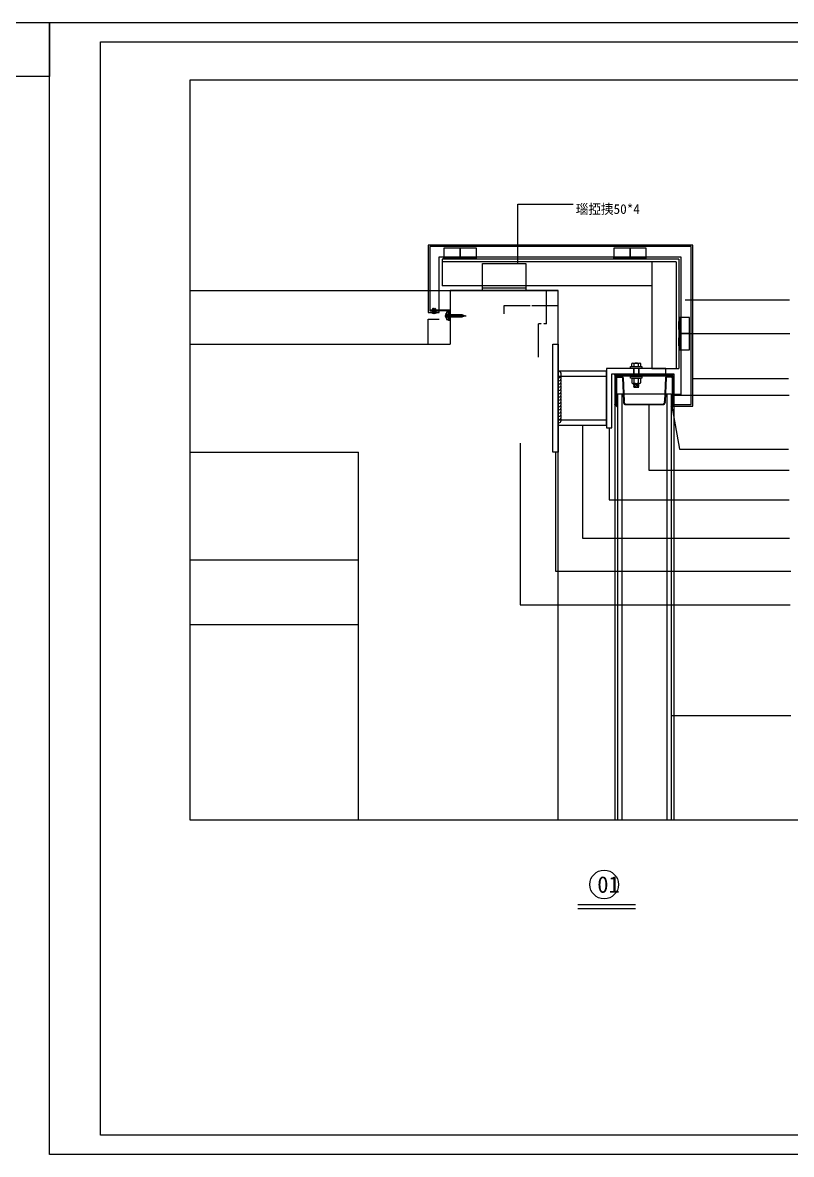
# Model space of a CAD drawing. Header units: metres. Extents: x -1248372 to 1254666, y -4709 to 22932.
# Drawn here: x 1247288 to 1248714, y 15911 to 18011 of the extents above; entities that cross this region are included whole.
import ezdxf

# ---------------------------------------------------------------- set-up
doc = ezdxf.new("R2010")
doc.units = ezdxf.units.M
for name, color, linetype in [('AM_7N', 4, 'Continuous'), ('Anno-Dims', 3, 'Continuous'), ('FRAME', 1, 'Continuous'), ('R_S_H', 241, 'Continuous'), ('STEEL', 3, 'Continuous'), ('u鐜荤拑', 113, 'Continuous'), ('绔嬮潰-妤兼澘', 140, 'Continuous'), ('绮楀疄绾', 3, 'Continuous'), ('缁嗗疄绾', 1, 'Continuous'), ('鏂囧瓧鏍囨敞', 7, 'Continuous'), ('鐪嬬嚎', 8, 'Continuous'), ('铏氱嚎灞', 6, 'Continuous')]:
    doc.layers.add(name, color=color, linetype=linetype)
doc.dimstyles.get("Standard").update_dxf_attribs({"dimtxt": 2.5, "dimasz": 2.5, "dimexe": 1.25, "dimexo": 0.625, "dimtad": 1, "dimcen": 2.5, "dimazin": 3, "dimtfac": 1, "dimtmove": 0, "dimatfit": 3})

# ---------------------------------------------------------------- blocks, each defined once
blk = doc.blocks.new('WERTGRTGTRG')
at = {"color": 8}
blk.add_lwpolyline([(966040.84, -6546812.66), (966020.84, -6546812.66), (966020.84, -6546842.68), (966040.84, -6546842.68), (966038.84, -6546842.68), (966038.84, -6546812.66)], dxfattribs=at)
blk.add_lwpolyline([(966038.84, -6546820.17), (966040.84, -6546820.17), (966040.84, -6546835.17), (966038.84, -6546835.17)], close=True, dxfattribs=at)
at = {"layer": '鏂囧瓧鏍囨敞', "color": 3, "linetype": 'Continuous'}
for points in [[(966038.84, -6546820.17), (966040.84, -6546820.17), (966040.84, -6546835.17), (966038.84, -6546835.17)], [(966038.84, -6546850.18), (966040.84, -6546850.18), (966040.84, -6546865.18), (966038.84, -6546865.18)], [(966038.84, -6546850.18), (966040.84, -6546850.18), (966040.84, -6546865.18), (966038.84, -6546865.18)]]:
    blk.add_lwpolyline(points, close=True, dxfattribs=at)
blk.add_lwpolyline([(966040.84, -6546842.68), (966020.84, -6546842.68), (966020.84, -6546872.69), (966040.84, -6546872.69), (966038.84, -6546872.69), (966038.84, -6546842.68)], dxfattribs=at)
blk = doc.blocks.new('jp20')
at = {"color": 3, "linetype": 'Continuous'}
for p, q in [((-4.99, -3), (-4.99, 2)), ((-2.99, 3.5), (-4.43, 4.26)), ((-2.99, 3.5), (-1.55, 4.26)), ((-0.99, -3), (-0.99, 2)), ((1.15, -3), (-7.14, -3)), ((-7.14, -3.38), (-7.14, -3)), ((-1.9, -4.7), (-4.08, -4.7)), ((1.15, -3.38), (1.15, -3))]:
    blk.add_line(p, q, dxfattribs=at)
at = {"color": 1}
blk.add_line((-2.99, -5.47), (-2.99, 4.15), dxfattribs=at)
at = {"color": 6}
blk.add_lwpolyline([(27, 2), (27, -18), (26, -18), (26, 2)], close=True, dxfattribs=at)
at = {"color": 3, "linetype": 'Continuous'}
for centre, radius, start, end in [((-4.99, 3.2), 1.2, 62.13, 270), ((-0.99, 3.2), 1.2, 270, 117.87), ((-2.99, 2.01), 6.8, 232.44, 260.55), ((-2.99, 2.01), 6.8, 279.45, 307.56)]:
    blk.add_arc(centre, radius, start, end, dxfattribs=at)
at = {"layer": 'Anno-Dims', "color": 3, "linetype": 'Continuous'}
blk.add_lwpolyline([(26, -18), (24, -18), (24, 0), (-9, 0), (-9, 2), (26, 2)], close=True, dxfattribs=at)
blk = doc.blocks.new('TRGRTGRTG')
at = {"color": 3}
for p, q in [((87680, 17324.57), (87686, 17327.07)), ((87686, 17327.07), (87713.98, 17327.07)), ((87686, 17322.07), (87686, 17327.07)), ((87686, 17322.07), (87680, 17324.57)), ((87713.98, 17322.07), (87686, 17322.07))]:
    blk.add_line(p, q, dxfattribs=at)
at = {"color": 5}
blk.add_line((87717.76, 17324.57), (87678.24, 17324.57), dxfattribs=at)
blk.add_lwpolyline([(87714.48, 17331.28), (87710.54, 17331.28), (87710.54, 17317.85), (87714.48, 17317.85)], close=True, dxfattribs=at)
at = {"color": 3}
blk.add_lwpolyline([(87715.08, 17319.92, -0.21), (87716.28, 17322.42), (87716.28, 17326.72, -0.21), (87715.08, 17329.22), (87715.08, 17319.92), (87714.48, 17319.92), (87714.48, 17329.22), (87715.08, 17329.22)], format="xyb", dxfattribs=at)
for centre, start, end in [((87713.98, 17327.57), 270, 0), ((87713.98, 17321.57), 0, 90)]:
    blk.add_arc(centre, 0.5, start, end, dxfattribs=at)
blk = doc.blocks.new('_CLOSEDFILLED')
at = {"color": 0, "linetype": 'BYBLOCK'}
blk.add_solid([(-1, 0.2), (0, 0), (-1, -0.2)], dxfattribs=at)
blk = doc.blocks.new('*D5')
for p, q in [((1248259.88, 17514.13), (1248259.88, 17452.26)), ((1248250.22, 17452.26), (1248245.31, 17452.26)), ((1248245.56, 17390.39), (1248245.56, 17452.26)), ((1248260.13, 17452.26), (1248255.22, 17452.26))]:
    blk.add_line(p, q)
at = {"layer": 'Defpoints'}
for p in [(1248259.88, 17514.13), (1248259.88, 17452.26), (1248245.56, 17390.39)]:
    blk.add_point(p, dxfattribs=at)
at = {"layer": 'u鐜荤拑', "xscale": 0.25, "yscale": 0.25}
blk.add_blockref('_CLOSEDFILLED', (1248245.56, 17452.26), dxfattribs=at)
at = {"layer": 'u鐜荤拑', "xscale": 0.25, "yscale": 0.25, "rotation": 180}
blk.add_blockref('_CLOSEDFILLED', (1248259.88, 17452.26), dxfattribs=at)
at = {"layer": 'u鐜荤拑', "insert": (1248252.72, 17452.26), "char_height": 1, "attachment_point": 5}
blk.add_mtext('14,32', dxfattribs=at)
blk = doc.blocks.new('*D6')
for p, q in [((1248181.73, 17470.45), (1248181.73, 17486.17)), ((1248181.98, 17486.17), (1248230.23, 17486.17)), ((1248233.23, 17486.17), (1248281.48, 17486.17)), ((1248281.73, 17470.45), (1248281.73, 17486.17))]:
    blk.add_line(p, q)
at = {"layer": 'Defpoints'}
for p in [(1248181.73, 17486.17), (1248181.73, 17470.45), (1248281.73, 17470.45)]:
    blk.add_point(p, dxfattribs=at)
at = {"layer": 'u鐜荤拑', "xscale": 0.25, "yscale": 0.25, "rotation": 180}
blk.add_blockref('_CLOSEDFILLED', (1248181.73, 17486.17), dxfattribs=at)
at = {"layer": 'u鐜荤拑', "xscale": 0.25, "yscale": 0.25}
blk.add_blockref('_CLOSEDFILLED', (1248281.73, 17486.17), dxfattribs=at)
at = {"layer": 'u鐜荤拑', "insert": (1248231.73, 17486.17), "char_height": 1, "attachment_point": 5}
blk.add_mtext('100', dxfattribs=at)

msp = doc.modelspace()

# ---------------------------------------------------------------- hatches: boundary and pattern name
at = {"layer": 'u鐜荤拑'}
h = msp.add_hatch(dxfattribs=at)
h.set_pattern_fill('SOLID')
h.paths.add_polyline_path([(1248391.73, 17306.2), (1248389.93, 17307.13), (1248389.23, 17307.13), (1248388.73, 17304.63), (1248389.23, 17304.63), (1248388.73, 17302.13), (1248386.73, 17302.13), (1248391.73, 17298.36)])
h = msp.add_hatch(dxfattribs=at)
h.set_pattern_fill('SOLID')
h.paths.add_polyline_path([(1248494.23, 17307.13), (1248493.52, 17307.13), (1248491.73, 17306.2), (1248491.73, 17298.36), (1248496.73, 17302.13), (1248494.73, 17302.13), (1248494.23, 17304.63), (1248494.73, 17304.63)])

# ---------------------------------------------------------------- linework, layer by layer
msp.add_line((1248318.41, 16367.01), (1248425.43, 16367.01))
msp.add_lwpolyline([(1247432.96, 17975.65), (1250273.06, 17975.65), (1250273.06, 15946.36), (1247432.96, 15946.36)], close=True)
for points in [[(1248141.73, 17514.13), (1248141.73, 17564.13), (1248221.73, 17564.13), (1248221.73, 17514.13), (1248141.73, 17514.13), (1248141.73, 17519.13), (1248221.73, 17519.13)], [(1248318.41, 16374.42), (1248425.43, 16374.42)]]:
    msp.add_lwpolyline(points)
at = {"layer": 'AM_7N'}
for p, q in [((1248391.73, 17322.13), (1248491.73, 17322.13)), ((1248391.73, 17322.13), (1248391.73, 16531.21)), ((1248399.73, 17322.13), (1248399.73, 16531.21)), ((1248483.73, 17322.13), (1248483.73, 16531.21)), ((1248491.73, 17322.13), (1248491.73, 16531.21))]:
    msp.add_line(p, q, dxfattribs=at)
at = {"layer": 'FRAME'}
msp.add_lwpolyline([(1247338.42, 18011.01), (1250308.42, 18011.01), (1250308.42, 15911.01), (1247338.42, 15911.01)], close=True, dxfattribs=at)
at = {"layer": 'R_S_H'}
for p, q in [((1248418.45, 17373.14), (1248418.45, 17378.57)), ((1248418.45, 17373.14), (1248435, 17373.14)), ((1248420.52, 17379.39), (1248432.93, 17379.39)), ((1248421.73, 17369.13), (1248421.73, 17355.13)), ((1248422.59, 17373.14), (1248422.59, 17378.57)), ((1248430.86, 17373.14), (1248430.86, 17378.57)), ((1248431.73, 17369.13), (1248431.73, 17355.13)), ((1248435, 17373.14), (1248435, 17378.57)), ((1248420.52, 17351.13), (1248432.93, 17351.13)), ((1248422.59, 17342.45), (1248422.59, 17350.32)), ((1248430.86, 17342.45), (1248430.86, 17350.32)), ((1248420.52, 17341.63), (1248432.93, 17341.63)), ((1248422.68, 17341.55), (1248421.34, 17340.29)), ((1248431.34, 17341.4), (1248421.34, 17340.29)), ((1248422.68, 17339.33), (1248421.34, 17340.29)), ((1248422.68, 17339.33), (1248421.34, 17338.07)), ((1248431.34, 17339.18), (1248421.34, 17338.07)), ((1248422.68, 17337.1), (1248421.34, 17338.07)), ((1248422.52, 17336.95), (1248421.34, 17335.84)), ((1248421.73, 17341.63), (1248431.73, 17341.63)), ((1248422.68, 17337.1), (1248422.52, 17336.95)), ((1248422.68, 17341.55), (1248422.56, 17341.63)), ((1248424.12, 17339.49), (1248422.68, 17339.33)), ((1248424.12, 17337.26), (1248422.68, 17337.1)), ((1248424.12, 17335.04), (1248422.68, 17334.88)), ((1248423.01, 17334.54), (1248429.68, 17334.54)), ((1248430.01, 17340.14), (1248428.56, 17339.98)), ((1248430.01, 17337.92), (1248428.56, 17337.76)), ((1248431.34, 17334.73), (1248429.6, 17334.54)), ((1248430.01, 17340.14), (1248431.34, 17341.4)), ((1248430.01, 17340.14), (1248431.34, 17339.18)), ((1248430.01, 17337.92), (1248431.34, 17339.18)), ((1248430.01, 17337.92), (1248431.34, 17336.95)), ((1248431.02, 17341.63), (1248431.34, 17341.4))]:
    msp.add_line(p, q, dxfattribs=at)
for points in [[(1248437.14, 17373.14), (1248437.14, 17369.13), (1248416.31, 17369.13), (1248416.31, 17373.14)], [(1248437.14, 17355.13), (1248437.14, 17351.13), (1248416.31, 17351.13), (1248416.31, 17355.13)]]:
    msp.add_lwpolyline(points, close=True, dxfattribs=at)
msp.add_lwpolyline([(1248418.45, 17342.45, 0.39), (1248422.59, 17342.45, 0.2), (1248430.86, 17342.45, 0.39), (1248435, 17342.45), (1248435, 17350.32, 0.39), (1248430.86, 17350.32, 0.2), (1248422.59, 17350.32, 0.39), (1248418.45, 17350.32)], format="xyb", close=True, dxfattribs=at)
msp.add_lwpolyline([(1248430.01, 17335.7), (1248431.34, 17336.95), (1248421.34, 17335.84), (1248422.68, 17334.88), (1248422.31, 17334.54), (1248431.14, 17334.54), (1248431.34, 17334.73), (1248430.01, 17335.7), (1248428.56, 17335.53)], dxfattribs=at)
for centre, radius, start, end in [((1248420.52, 17376.35), 3.03, 47.02, 132.98), ((1248426.73, 17368.57), 10.83, 67.55, 112.45), ((1248432.93, 17376.35), 3.03, 47.02, 132.98)]:
    msp.add_arc(centre, radius, start, end, dxfattribs=at)
at = {"layer": 'STEEL'}
msp.add_circle((1248367.21, 16411.75), 26.53, dxfattribs=at)
at = {"layer": 'u鐜荤拑'}
for p, q in [((1248505.72, 17572.37), (1248066.89, 17572.37)), ((1248066.89, 17572.37), (1248066.89, 17522.37)), ((1248500.72, 17567.37), (1248066.89, 17567.37)), ((1248455.72, 17567.37), (1248455.72, 17369.13)), ((1248500.72, 17567.37), (1248500.72, 17369.13)), ((1248505.72, 17572.37), (1248505.72, 17369.13)), ((1248455.72, 17522.37), (1248066.89, 17522.37))]:
    msp.add_line(p, q, dxfattribs=at)
for points in [[(1247238.42, 18011.01), (1247338.42, 18011.01), (1247338.42, 17911.01), (1247238.42, 17911.01)], [(1247599.35, 17904.77), (1248989.59, 17904.77), (1248989.59, 16531.21), (1247599.35, 16531.21)], [(1248281.73, 17414.13), (1248281.73, 17214.13), (1248271.73, 17214.13), (1248271.73, 17414.13)], [(1248371.73, 17264.13), (1248371.73, 17364.13), (1248281.73, 17364.13), (1248281.73, 17264.13)], [(1248371.73, 17274.13), (1248371.73, 17354.13), (1248281.73, 17354.13), (1248281.73, 17274.13)], [(1248386.73, 17359.13), (1248496.73, 17359.13), (1248496.73, 17357.13), (1248386.73, 17357.13)]]:
    msp.add_lwpolyline(points, close=True, dxfattribs=at)
for points in [[(1248491.73, 17299.13), (1248531.73, 17299.13), (1248531.73, 17598.38), (1248040.93, 17598.38), (1248040.93, 17473.07), (1248060.93, 17473.07)], [(1248491.73, 17302.13), (1248528.73, 17302.13), (1248528.73, 17595.38), (1248043.93, 17595.38), (1248043.93, 17476.07), (1248060.93, 17476.07)], [(1248060.93, 17473.07), (1248060.93, 17576.38), (1248509.73, 17576.38), (1248509.73, 17321.13), (1248496.73, 17321.13)], [(1248040.93, 17414.13), (1248040.93, 17461.07), (1248060.93, 17461.07)], [(1248371.73, 17369.13), (1248371.73, 17259.13), (1248381.73, 17259.13), (1248381.73, 17359.13), (1248481.73, 17359.13), (1248481.73, 17369.13), (1248371.73, 17369.13)], [(1248455.72, 17369.13), (1248505.72, 17369.13)], [(1248496.73, 17358.13), (1248386.73, 17358.13)], [(1248389.93, 17307.13), (1248391.73, 17306.2)], [(1248493.52, 17307.13), (1248491.73, 17306.2)], [(1248386.73, 17302.13), (1248391.73, 17298.36)], [(1248496.73, 17302.13), (1248491.73, 17298.36)]]:
    msp.add_lwpolyline(points, dxfattribs=at)
for centre, end in [((1248281.73, 17358.13), 90), ((1248281.73, 17352.13), 30), ((1248281.73, 17346.13), 30), ((1248281.73, 17340.13), 30), ((1248281.73, 17334.13), 30), ((1248281.73, 17328.13), 30), ((1248281.73, 17322.13), 30), ((1248281.73, 17316.13), 30), ((1248281.73, 17310.13), 30), ((1248281.73, 17304.13), 30), ((1248281.73, 17298.13), 30), ((1248281.73, 17292.13), 30), ((1248281.73, 17286.13), 30), ((1248281.73, 17280.13), 30), ((1248281.73, 17274.13), 30)]:
    msp.add_arc(centre, 6, 270, end, dxfattribs=at)
at = {"layer": '绔嬮潰-妤兼澘'}
for p, q in [((1248281.73, 16531.21), (1248281.73, 17414.13)), ((1247599.35, 17214.13), (1247911.73, 17214.13)), ((1247911.73, 16531.21), (1247911.73, 17214.13))]:
    msp.add_line(p, q, dxfattribs=at)
for points in [[(1248281.73, 17414.13), (1248281.73, 17514.13), (1248081.73, 17514.13), (1248081.73, 17414.13)], [(1247599.35, 17414.13), (1248081.73, 17414.13)]]:
    msp.add_lwpolyline(points, dxfattribs=at)
msp.add_lwpolyline([(1248281.73, 17269.13), (1248281.73, 17269.13)], close=True, dxfattribs=at)
at = {"layer": '绮楀疄绾'}
for p, q in [((1248496.73, 17357.13), (1248386.73, 17357.13)), ((1248386.73, 17357.13), (1248386.73, 17302.13)), ((1248494.73, 17355.13), (1248388.73, 17355.13)), ((1248388.73, 17355.13), (1248388.73, 17330.13)), ((1248494.73, 17355.13), (1248494.73, 17330.13)), ((1248496.73, 17357.13), (1248496.73, 17302.13)), ((1248388.53, 17307.13), (1248388.73, 17330.13)), ((1248494.93, 17307.13), (1248494.73, 17330.13)), ((1248386.73, 17322.13), (1248386.73, 16531.21)), ((1248388.53, 17307.13), (1248389.23, 17307.13)), ((1248389.23, 17307.13), (1248388.73, 17304.63)), ((1248388.73, 17304.63), (1248389.23, 17304.63)), ((1248389.23, 17304.63), (1248388.73, 17302.13)), ((1248494.93, 17307.13), (1248494.23, 17307.13)), ((1248494.23, 17307.13), (1248494.73, 17304.63)), ((1248494.73, 17304.63), (1248494.23, 17304.63)), ((1248494.23, 17304.63), (1248494.73, 17302.13)), ((1248496.73, 17322.13), (1248496.73, 16531.21)), ((1248386.73, 17302.13), (1248388.73, 17302.13)), ((1248496.73, 17302.13), (1248494.73, 17302.13))]:
    msp.add_line(p, q, dxfattribs=at)
at = {"layer": '缁嗗疄绾'}
for p, q in [((1248388.82, 17351.94), (1248388.73, 17307.13)), ((1248390.02, 17351.94), (1248389.93, 17307.13)), ((1248391.02, 17354.13), (1248400.12, 17354.13)), ((1248391.02, 17352.93), (1248400.07, 17352.93)), ((1248401.07, 17351.98), (1248402.95, 17308.49)), ((1248402.32, 17352.03), (1248404.2, 17308.54)), ((1248481.13, 17352.03), (1248479.25, 17308.54)), ((1248482.38, 17351.98), (1248480.5, 17308.49)), ((1248492.43, 17354.13), (1248483.33, 17354.13)), ((1248492.43, 17352.93), (1248483.38, 17352.93)), ((1248493.43, 17351.94), (1248493.53, 17307.13)), ((1248494.63, 17351.94), (1248494.73, 17307.13)), ((1248388.73, 17307.13), (1248389.93, 17307.13)), ((1248402.95, 17308.49), (1248403.47, 17307.97)), ((1248403.47, 17307.97), (1248402.99, 17307.49)), ((1248402.99, 17307.49), (1248403.06, 17305.96)), ((1248404.2, 17308.54), (1248404.72, 17308.02)), ((1248404.72, 17308.02), (1248404.24, 17307.54)), ((1248404.24, 17307.54), (1248404.31, 17306.01)), ((1248479.25, 17308.54), (1248478.73, 17308.02)), ((1248478.73, 17308.02), (1248479.21, 17307.54)), ((1248479.21, 17307.54), (1248479.14, 17306.01)), ((1248480.5, 17308.49), (1248479.98, 17307.97)), ((1248479.98, 17307.97), (1248480.46, 17307.49)), ((1248480.46, 17307.49), (1248480.39, 17305.96)), ((1248494.73, 17307.13), (1248493.53, 17307.13)), ((1248407.06, 17302.13), (1248476.39, 17302.13)), ((1248407.11, 17303.33), (1248476.34, 17303.33))]:
    msp.add_line(p, q, dxfattribs=at)
for centre, radius, start, end in [((1248391.02, 17351.93), 2.2, 90, 179.88), ((1248391.02, 17351.93), 1, 90, 179.87), ((1248400.07, 17351.93), 1, 2.48, 90), ((1248400.12, 17351.93), 2.2, 2.48, 90), ((1248483.33, 17351.93), 2.2, 90, 177.52), ((1248483.38, 17351.93), 1, 90, 177.52), ((1248492.43, 17351.93), 2.2, 0.12, 90), ((1248492.43, 17351.93), 1, 0.13, 90), ((1248407.06, 17306.13), 4, 182.48, 270), ((1248407.11, 17306.13), 2.8, 182.48, 270), ((1248476.34, 17306.13), 2.8, 270, 357.52), ((1248476.39, 17306.13), 4, 270, 357.52)]:
    msp.add_arc(centre, radius, start, end, dxfattribs=at)
at = {"layer": '鐪嬬嚎'}
for p, q in [((1247599.35, 17014.13), (1247911.73, 17014.13)), ((1247599.35, 16894.13), (1247911.73, 16894.13))]:
    msp.add_line(p, q, dxfattribs=at)
for points in [[(1247599.35, 17514.13), (1248281.73, 17514.13), (1248281.73, 17514.13)], [(1248281.73, 17269.13), (1248281.73, 17369.13)]]:
    msp.add_lwpolyline(points, dxfattribs=at)
at = {"layer": '铏氱嚎灞'}
for p, q in [((1248422.39, 17369.13), (1248422.39, 17355.13)), ((1248431.06, 17369.13), (1248431.06, 17355.13))]:
    msp.add_line(p, q, dxfattribs=at)

# ---------------------------------------------------------------- block references
msp.add_blockref('jp20', (1248054.73, 17476.07))
at = {"rotation": 180}
msp.add_blockref('TRGRTGRTG', (1335789.27, 34791.64), dxfattribs=at)
at = {"layer": '鏂囧瓧鏍囨敞'}
for p, rotation in [((7794942.76, 983613.21), 270), ((7795258.05, 983613.21), 270), ((2214546.56, -6529408.81), 180)]:
    msp.add_blockref('WERTGRTGTRG', p, dxfattribs=dict(at, rotation=rotation))

# ---------------------------------------------------------------- texts
msp.add_text('01', height=30.72).set_placement((1248354.41, 16396.39))
at = {"layer": 'u鐜荤拑', "insert": (1248314.42, 17674.13), "char_height": 18, "attachment_point": 1}
msp.add_mtext('瑙掗挗50*4', dxfattribs=at)

# ---------------------------------------------------------------- dimensions: what is measured, and where the dimension line sits
at = {"layer": 'u鐜荤拑'}
for base, p1, p2, picture, middle in [((1248259.88, 17452.26), (1248259.88, 17514.13), (1248245.56, 17390.39), '*D5', (1248252.72, 17452.26)), ((1248181.73, 17486.17), (1248181.73, 17470.45), (1248281.73, 17470.45), '*D6', (1248231.73, 17486.17))]:
    dim = msp.add_linear_dim(base=base, p1=p1, p2=p2, dimstyle='Standard', dxfattribs=at)
    dim.commit()
    dim.dimension.update_dxf_attribs({"geometry": picture, "text_midpoint": middle})

# ---------------------------------------------------------------- leaders
for points in [[(1248207.09, 17564.13), (1248207.09, 17674.13), (1248309.42, 17674.13)], [(1248517.3, 17496.62), (1248710.97, 17496.62)], [(1248525.72, 17433.87), (1248711.87, 17433.87)], [(1248531.73, 17350.58), (1248709.18, 17350.58)], [(1248496.73, 17319.63), (1248710.6, 17319.63)], [(1248449.92, 17302.13), (1248449.92, 17180.76), (1248710.51, 17180.76)], [(1248492.75, 17299.13), (1248507.27, 17219.77), (1248709.43, 17219.77)], [(1248326.73, 17264.13), (1248326.73, 17054.4), (1248711.11, 17054.4)], [(1248376.73, 17259.13), (1248376.73, 17125.31), (1248710.22, 17125.31)], [(1248211.49, 17230.68), (1248211.49, 16930.71), (1248712.54, 16930.71)], [(1248276.73, 17214.13), (1248276.73, 16993.25), (1248713.77, 16993.25)], [(1248491.73, 16725.25), (1248713.58, 16725.25)]]:
    msp.add_leader(points, dimstyle='Standard', dxfattribs=at)

doc.saveas('drawing.dxf')
